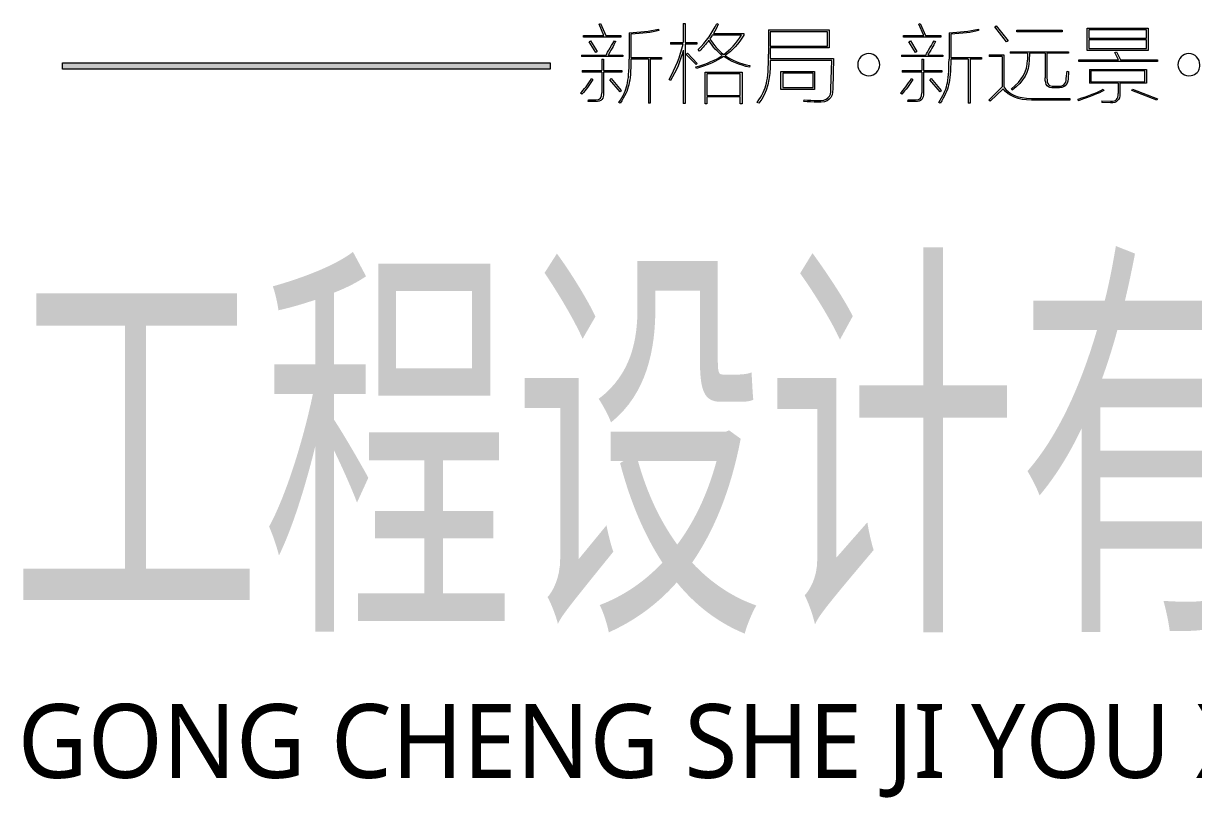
# Model space of a CAD drawing. Header units: inches. Extents: x -3272461 to -2504170, y 403793 to 1071042.
# Drawn here: x -2975165 to -2973263, y 891285 to 892542 of the extents above; entities that cross this region are included whole.
import ezdxf

# ---------------------------------------------------------------- set-up
doc = ezdxf.new("R2010")
doc.units = ezdxf.units.IN
doc.header["$LTSCALE"] = 1000
doc.header["$MEASUREMENT"] = 0
doc.layers.get('0').update_dxf_attribs({"lineweight": 18})
doc.layers.add('图层 1', color=7, linetype='Continuous', lineweight=18)
doc.styles.add('-黑体', font='', dxfattribs={"width": 0.7})
doc.styles.get('-黑体').set_extended_font_data('微软雅黑')

msp = doc.modelspace()

# ---------------------------------------------------------------- hatches: boundary and pattern name
msp.add_hatch(color=256).paths.add_polyline_path([(-2975101.4, 892478.4), (-2974309, 892478.4), (-2974309, 892467.7), (-2975101.4, 892467.7)], flags=0)

# ---------------------------------------------------------------- linework, layer by layer
at = {"lineweight": 9}
for p, q in [((-2974229.4, 892541.1), (-2974227.2, 892542.2)), ((-2974221.6, 892522.6), (-2974229.4, 892541.1)), ((-2974227.2, 892542.2), (-2974218.7, 892522.6)), ((-2974180.6, 892527.1), (-2974180.6, 892483.9)), ((-2974092.6, 892542.2), (-2974092.6, 892511.4)), ((-2974089.8, 892542.2), (-2974089.8, 892511.4)), ((-2973954.1, 892531.6), (-2973954.1, 892492.3)), ((-2973858.2, 892528.8), (-2973951.3, 892528.8)), ((-2973951.3, 892528.8), (-2973951.3, 892505.2)), ((-2973858.2, 892505.2), (-2973858.2, 892528.8)), ((-2973855.4, 892531.6), (-2973855.4, 892502.4)), ((-2973709.6, 892541.1), (-2973707.4, 892542.2)), ((-2973701.8, 892522.6), (-2973709.6, 892541.1)), ((-2973707.4, 892542.2), (-2973698.9, 892522.6)), ((-2973660.8, 892527.1), (-2973660.8, 892483.9)), ((-2973586.2, 892536.6), (-2973584, 892538.3)), ((-2973567.2, 892512.5), (-2973586.2, 892536.6)), ((-2973584, 892538.3), (-2973564.9, 892514.2)), ((-2973550.3, 892531), (-2973476.9, 892531)), ((-2973550.3, 892528.8), (-2973550.3, 892531)), ((-2973476.9, 892528.8), (-2973550.3, 892528.8)), ((-2973476.9, 892531), (-2973476.9, 892528.8)), ((-2973436.5, 892534.4), (-2973337.2, 892534.4)), ((-2973436.5, 892498.5), (-2973436.5, 892534.4)), ((-2973340.1, 892531.6), (-2973433.7, 892531.6)), ((-2973433.7, 892531.6), (-2973433.7, 892518.1)), ((-2973340.1, 892518.1), (-2973340.1, 892531.6)), ((-2973337.2, 892534.4), (-2973337.2, 892498.5)), ((-2974254.6, 892519.8), (-2974254.6, 892522.6)), ((-2974254.6, 892522.6), (-2974221.6, 892522.6)), ((-2974194.1, 892519.8), (-2974254.6, 892519.8)), ((-2974245.7, 892512.5), (-2974243.4, 892514.2)), ((-2974235, 892495.1), (-2974245.7, 892512.5)), ((-2974243.4, 892514.2), (-2974232.8, 892496.8)), ((-2974218.7, 892522.6), (-2974194.1, 892522.6)), ((-2974194.1, 892522.6), (-2974194.1, 892519.8)), ((-2974177.8, 892524.9), (-2974177.8, 892486.7)), ((-2974113.3, 892511.4), (-2974113.3, 892508.6)), ((-2974089.8, 892508.6), (-2974089.8, 892412.1)), ((-2974070.7, 892511.4), (-2974070.7, 892508.6)), ((-2973994.4, 892526), (-2973994.4, 892523.2)), ((-2973734.8, 892519.8), (-2973734.8, 892522.6)), ((-2973734.8, 892522.6), (-2973701.8, 892522.6)), ((-2973674.3, 892519.8), (-2973734.8, 892519.8)), ((-2973725.9, 892512.5), (-2973723.6, 892514.2)), ((-2973715.2, 892495.1), (-2973725.9, 892512.5)), ((-2973723.6, 892514.2), (-2973713, 892496.8)), ((-2973698.9, 892522.6), (-2973674.3, 892522.6)), ((-2973674.3, 892522.6), (-2973674.3, 892519.8)), ((-2973658, 892524.9), (-2973658, 892486.7)), ((-2973564.9, 892514.2), (-2973567.2, 892512.5)), ((-2973433.7, 892518.1), (-2973340.1, 892518.1)), ((-2973340.1, 892515.3), (-2973433.7, 892515.3)), ((-2973433.7, 892515.3), (-2973433.7, 892501.3)), ((-2973340.1, 892501.3), (-2973340.1, 892515.3)), ((-2974258, 892490.6), (-2974258, 892488.4)), ((-2974232.8, 892496.8), (-2974235, 892495.1)), ((-2974190.7, 892490.6), (-2974190.7, 892488.4)), ((-2974092.6, 892499), (-2974092.6, 892412.1)), ((-2974088.1, 892491.8), (-2974085.9, 892494)), ((-2974071.8, 892475.5), (-2974088.1, 892491.8)), ((-2974085.9, 892494), (-2974070.1, 892477.2)), ((-2973951.3, 892505.2), (-2973858.2, 892505.2)), ((-2973951.3, 892502.4), (-2973951.3, 892492.3)), ((-2973951.3, 892492.3), (-2973951.3, 892485)), ((-2973738.2, 892490.6), (-2973738.2, 892488.4)), ((-2973713, 892496.8), (-2973715.2, 892495.1)), ((-2973670.9, 892490.6), (-2973670.9, 892488.4)), ((-2973595.8, 892491.2), (-2973595.8, 892488.4)), ((-2973571.7, 892491.2), (-2973571.7, 892439)), ((-2973561.6, 892496.2), (-2973561.6, 892494)), ((-2973533, 892494), (-2973533, 892482.8)), ((-2973504.4, 892494), (-2973504.4, 892453.6)), ((-2973501.6, 892494), (-2973501.6, 892453.6)), ((-2973466.8, 892496.2), (-2973466.8, 892494)), ((-2973337.2, 892498.5), (-2973436.5, 892498.5)), ((-2973433.7, 892501.3), (-2973340.1, 892501.3)), ((-2973391.1, 892495.1), (-2973388.8, 892496.2)), ((-2973385.5, 892483.3), (-2973391.1, 892495.1)), ((-2973388.8, 892496.2), (-2973382.1, 892483.3)), ((-2974224.9, 892483.9), (-2974224.9, 892466)), ((-2974222.1, 892483.9), (-2974222.1, 892466)), ((-2974149.2, 892483.9), (-2974149.2, 892412.7)), ((-2974146.4, 892483.9), (-2974146.4, 892412.7)), ((-2974127.9, 892486.7), (-2974127.9, 892483.9)), ((-2974070.1, 892477.2), (-2974071.8, 892475.5)), ((-2973705.1, 892483.9), (-2973705.1, 892466)), ((-2973702.3, 892483.9), (-2973702.3, 892466)), ((-2973629.4, 892483.9), (-2973629.4, 892412.7)), ((-2973626.6, 892483.9), (-2973626.6, 892412.7)), ((-2973608.1, 892486.7), (-2973608.1, 892483.9)), ((-2973574.5, 892488.4), (-2973574.5, 892439)), ((-2973450, 892480.5), (-2973450, 892483.3)), ((-2973450, 892483.3), (-2973385.5, 892483.3)), ((-2973322.1, 892480.5), (-2973450, 892480.5)), ((-2973382.1, 892483.3), (-2973322.1, 892483.3)), ((-2973322.1, 892483.3), (-2973322.1, 892480.5)), ((-2974256.9, 892466), (-2974256.9, 892463.2)), ((-2974224.9, 892463.2), (-2974224.9, 892429.5)), ((-2974222.1, 892463.2), (-2974222.1, 892429.5)), ((-2974212, 892450.8), (-2974209.8, 892452.5)), ((-2974209.8, 892452.5), (-2974193.5, 892433.4)), ((-2974192.4, 892466), (-2974192.4, 892463.2)), ((-2974057.2, 892463.2), (-2973997.2, 892463.2)), ((-2974057.2, 892411.6), (-2974057.2, 892463.2)), ((-2974054.4, 892460.4), (-2974054.4, 892425)), ((-2974000.1, 892460.4), (-2974054.4, 892460.4)), ((-2974000.1, 892425), (-2974000.1, 892460.4)), ((-2973997.2, 892463.2), (-2973997.2, 892411.6)), ((-2973933.9, 892464.3), (-2973879.5, 892464.3)), ((-2973933.9, 892435.1), (-2973933.9, 892464.3)), ((-2973881.7, 892461.5), (-2973931.1, 892461.5)), ((-2973931.1, 892461.5), (-2973931.1, 892437.9)), ((-2973881.7, 892437.9), (-2973881.7, 892461.5)), ((-2973879.5, 892464.3), (-2973879.5, 892435.1)), ((-2973737.1, 892466), (-2973737.1, 892463.2)), ((-2973705.1, 892463.2), (-2973705.1, 892429.5)), ((-2973702.3, 892463.2), (-2973702.3, 892429.5)), ((-2973692.2, 892450.8), (-2973690, 892452.5)), ((-2973690, 892452.5), (-2973673.7, 892433.4)), ((-2973672.6, 892466), (-2973672.6, 892463.2)), ((-2973432.6, 892467.6), (-2973432.6, 892445.2)), ((-2973342.3, 892465.4), (-2973430.3, 892465.4)), ((-2973430.3, 892465.4), (-2973430.3, 892447.5)), ((-2973342.3, 892447.5), (-2973342.3, 892465.4)), ((-2973340.1, 892467.6), (-2973340.1, 892445.2)), ((-2974195.2, 892431.2), (-2974212, 892450.8)), ((-2974193.5, 892433.4), (-2974195.2, 892431.2)), ((-2973879.5, 892435.1), (-2973933.9, 892435.1)), ((-2973931.1, 892437.9), (-2973881.7, 892437.9)), ((-2973675.4, 892431.2), (-2973692.2, 892450.8)), ((-2973673.7, 892433.4), (-2973675.4, 892431.2)), ((-2973430.3, 892447.5), (-2973342.3, 892447.5)), ((-2973386, 892445.2), (-2973386, 892428.4)), ((-2973383.2, 892445.2), (-2973383.2, 892428.4)), ((-2973363.6, 892433.4), (-2973362.5, 892435.7)), ((-2973323.2, 892417.7), (-2973363.6, 892433.4)), ((-2973362.5, 892435.7), (-2973322.1, 892420)), ((-2974054.4, 892425), (-2974000.1, 892425)), ((-2974000.1, 892422.8), (-2974054.4, 892422.8)), ((-2974054.4, 892422.8), (-2974054.4, 892411.6)), ((-2974000.1, 892411.6), (-2974000.1, 892422.8)), ((-2973464.5, 892420.5), (-2973464.5, 892417.7)), ((-2973412.4, 892416.6), (-2973412.4, 892413.8)), ((-2973322.1, 892420), (-2973323.2, 892417.7)), ((-2974054.4, 892411.6), (-2974057.2, 892411.6)), ((-2973997.2, 892411.6), (-2974000.1, 892411.6))]:
    msp.add_line(p, q, dxfattribs=at)
at = {"lineweight": 0}
for p, q in [((-2975101.4, 892478.4), (-2974309, 892478.4)), ((-2974309, 892478.4), (-2974309, 892467.7)), ((-2974309, 892467.7), (-2975101.4, 892467.7))]:
    msp.add_line(p, q, dxfattribs=at)
at = {"lineweight": 9}
for points in [[(-2974180.6, 892527.1), (-2974163.4, 892527.8), (-2974147.5, 892529.7), (-2974132.9, 892532.7)], [(-2974132.4, 892530.5), (-2974144, 892527.5), (-2974159.1, 892525.6), (-2974177.8, 892524.9)], [(-2974132.9, 892532.7), (-2974132.9, 892532.7), (-2974132.4, 892530.5), (-2974132.4, 892530.5)], [(-2974092.6, 892542.2), (-2974092.6, 892542.2), (-2974089.8, 892542.2), (-2974089.8, 892542.2)], [(-2974068.5, 892499.6), (-2974055, 892513.1), (-2974044.9, 892527.3), (-2974038.2, 892542.2)], [(-2974035.9, 892541.1), (-2974037.8, 892535.9), (-2974040.4, 892530.8), (-2974043.8, 892526)], [(-2974038.2, 892542.2), (-2974038.2, 892542.2), (-2974035.9, 892541.1), (-2974035.9, 892541.1)], [(-2973954.1, 892531.6), (-2973954.1, 892531.6), (-2973855.4, 892531.6), (-2973855.4, 892531.6)], [(-2973660.8, 892527.1), (-2973643.6, 892527.8), (-2973627.7, 892529.7), (-2973613.1, 892532.7)], [(-2973612.6, 892530.5), (-2973624.2, 892527.5), (-2973639.3, 892525.6), (-2973658, 892524.9)], [(-2973613.1, 892532.7), (-2973613.1, 892532.7), (-2973612.6, 892530.5), (-2973612.6, 892530.5)], [(-2974202.5, 892513.1), (-2974204.4, 892509.3), (-2974208.3, 892502.2), (-2974214.3, 892491.8)], [(-2974211.5, 892502.4), (-2974208.1, 892508.4), (-2974205.8, 892512.3), (-2974204.7, 892514.2)], [(-2974204.7, 892514.2), (-2974204.7, 892514.2), (-2974202.5, 892513.1), (-2974202.5, 892513.1)], [(-2974115.6, 892451.4), (-2974105.1, 892469.3), (-2974097.6, 892488.4), (-2974093.1, 892508.6)], [(-2974113.3, 892511.4), (-2974113.3, 892511.4), (-2974092.6, 892511.4), (-2974092.6, 892511.4)], [(-2974093.1, 892508.6), (-2974093.1, 892508.6), (-2974113.3, 892508.6), (-2974113.3, 892508.6)], [(-2974089.8, 892511.4), (-2974089.8, 892511.4), (-2974070.7, 892511.4), (-2974070.7, 892511.4)], [(-2974070.7, 892508.6), (-2974070.7, 892508.6), (-2974089.8, 892508.6), (-2974089.8, 892508.6)], [(-2974051.1, 892514.8), (-2974055.9, 892508.4), (-2974061, 892502.6), (-2974066.2, 892497.4)], [(-2974029.2, 892490.1), (-2974037.1, 892495.7), (-2974044.4, 892503.9), (-2974051.1, 892514.8)], [(-2974047.1, 892520.4), (-2974048.3, 892519.2), (-2974049, 892518.3), (-2974049.4, 892517.5)], [(-2974049.4, 892517.5), (-2974043.4, 892507.1), (-2974035.9, 892498.5), (-2974027, 892491.8)], [(-2974045.5, 892523.2), (-2974045.9, 892522.8), (-2974046.4, 892521.9), (-2974047.1, 892520.4)], [(-2973997.8, 892523.2), (-2973997.8, 892523.2), (-2974045.5, 892523.2), (-2974045.5, 892523.2)], [(-2974043.8, 892526), (-2974043.8, 892526), (-2973994.4, 892526), (-2973994.4, 892526)], [(-2974027, 892491.8), (-2974016.1, 892499.6), (-2974006.4, 892510.1), (-2973997.8, 892523.2)], [(-2973994.4, 892523.2), (-2974002.7, 892509), (-2974012.8, 892497.9), (-2974024.7, 892490.1)], [(-2973682.7, 892513.1), (-2973684.6, 892509.3), (-2973688.5, 892502.2), (-2973694.5, 892491.8)], [(-2973691.7, 892502.4), (-2973688.3, 892508.4), (-2973686, 892512.3), (-2973684.9, 892514.2)], [(-2973684.9, 892514.2), (-2973684.9, 892514.2), (-2973682.7, 892513.1), (-2973682.7, 892513.1)], [(-2974258, 892490.6), (-2974258, 892490.6), (-2974218.2, 892490.6), (-2974218.2, 892490.6)], [(-2974218.2, 892490.6), (-2974217.1, 892492.9), (-2974214.8, 892496.8), (-2974211.5, 892502.4)], [(-2974214.8, 892490.6), (-2974214.8, 892490.6), (-2974190.7, 892490.6), (-2974190.7, 892490.6)], [(-2974214.3, 892491.8), (-2974214.6, 892491.4), (-2974214.8, 892491), (-2974214.8, 892490.6)], [(-2974092.6, 892499), (-2974097.1, 892481.5), (-2974104, 892465), (-2974113.3, 892449.7)], [(-2974072.4, 892471.6), (-2974054.1, 892476.8), (-2974039.7, 892483), (-2974029.2, 892490.1)], [(-2974066.2, 892497.4), (-2974066.2, 892497.4), (-2974068.5, 892499.6), (-2974068.5, 892499.6)], [(-2974024.7, 892490.1), (-2974013.9, 892482.6), (-2974000.4, 892477.2), (-2973984.3, 892473.8)], [(-2973957.4, 892445.2), (-2973955.2, 892454.6), (-2973954.1, 892470.2), (-2973954.1, 892492.3)], [(-2973855.4, 892502.4), (-2973855.4, 892502.4), (-2973951.3, 892502.4), (-2973951.3, 892502.4)], [(-2973738.2, 892490.6), (-2973738.2, 892490.6), (-2973698.4, 892490.6), (-2973698.4, 892490.6)], [(-2973698.4, 892490.6), (-2973697.3, 892492.9), (-2973695, 892496.8), (-2973691.7, 892502.4)], [(-2973695, 892490.6), (-2973695, 892490.6), (-2973670.9, 892490.6), (-2973670.9, 892490.6)], [(-2973694.5, 892491.8), (-2973694.8, 892491.4), (-2973695, 892491), (-2973695, 892490.6)], [(-2973595.8, 892491.2), (-2973595.8, 892491.2), (-2973571.7, 892491.2), (-2973571.7, 892491.2)], [(-2973561.6, 892496.2), (-2973561.6, 892496.2), (-2973466.8, 892496.2), (-2973466.8, 892496.2)], [(-2973533, 892494), (-2973533, 892494), (-2973561.6, 892494), (-2973561.6, 892494)], [(-2973530.2, 892494), (-2973530.2, 892494), (-2973530.7, 892482.8), (-2973530.7, 892482.8)], [(-2973504.4, 892494), (-2973504.4, 892494), (-2973530.2, 892494), (-2973530.2, 892494)], [(-2973466.8, 892494), (-2973466.8, 892494), (-2973501.6, 892494), (-2973501.6, 892494)], [(-2974190.7, 892488.4), (-2974190.7, 892488.4), (-2974258, 892488.4), (-2974258, 892488.4)], [(-2974224.9, 892483.9), (-2974224.9, 892483.9), (-2974222.1, 892483.9), (-2974222.1, 892483.9)], [(-2974184, 892442.4), (-2974181.7, 892451), (-2974180.6, 892464.8), (-2974180.6, 892483.9)], [(-2974177.8, 892483.9), (-2974177.8, 892465.2), (-2974178.9, 892451.4), (-2974181.2, 892442.4)], [(-2974177.8, 892486.7), (-2974177.8, 892486.7), (-2974127.9, 892486.7), (-2974127.9, 892486.7)], [(-2974149.2, 892483.9), (-2974149.2, 892483.9), (-2974177.8, 892483.9), (-2974177.8, 892483.9)], [(-2974127.9, 892483.9), (-2974127.9, 892483.9), (-2974146.4, 892483.9), (-2974146.4, 892483.9)], [(-2974071.3, 892468.8), (-2974071.3, 892468.8), (-2974072.4, 892471.6), (-2974072.4, 892471.6)], [(-2974027, 892488.4), (-2974038.5, 892480.9), (-2974053.3, 892474.4), (-2974071.3, 892468.8)], [(-2973984.9, 892471), (-2974001.7, 892474.7), (-2974015.7, 892480.5), (-2974027, 892488.4)], [(-2973984.3, 892473.8), (-2973984.3, 892473.8), (-2973984.9, 892471), (-2973984.9, 892471)], [(-2973951.3, 892482.2), (-2973950.5, 892452.3), (-2973956.7, 892429.1), (-2973969.8, 892412.7)], [(-2973951.3, 892485), (-2973951.3, 892485), (-2973848.6, 892485), (-2973848.6, 892485)], [(-2973851.4, 892482.2), (-2973851.4, 892482.2), (-2973951.3, 892482.2), (-2973951.3, 892482.2)], [(-2973852.6, 892436.2), (-2973852.6, 892436.2), (-2973851.4, 892482.2), (-2973851.4, 892482.2)], [(-2973848.6, 892485), (-2973848.6, 892485), (-2973849.8, 892436.2), (-2973849.8, 892436.2)], [(-2973670.9, 892488.4), (-2973670.9, 892488.4), (-2973738.2, 892488.4), (-2973738.2, 892488.4)], [(-2973705.1, 892483.9), (-2973705.1, 892483.9), (-2973702.3, 892483.9), (-2973702.3, 892483.9)], [(-2973664.2, 892442.4), (-2973661.9, 892451), (-2973660.8, 892464.8), (-2973660.8, 892483.9)], [(-2973658, 892483.9), (-2973658, 892465.2), (-2973659.1, 892451.4), (-2973661.4, 892442.4)], [(-2973658, 892486.7), (-2973658, 892486.7), (-2973608.1, 892486.7), (-2973608.1, 892486.7)], [(-2973629.4, 892483.9), (-2973629.4, 892483.9), (-2973658, 892483.9), (-2973658, 892483.9)], [(-2973608.1, 892483.9), (-2973608.1, 892483.9), (-2973626.6, 892483.9), (-2973626.6, 892483.9)], [(-2973574.5, 892488.4), (-2973574.5, 892488.4), (-2973595.8, 892488.4), (-2973595.8, 892488.4)], [(-2973559.3, 892436.2), (-2973542.1, 892449.3), (-2973533.3, 892464.8), (-2973533, 892482.8)], [(-2973530.7, 892482.8), (-2973530.3, 892463.7), (-2973539.5, 892447.5), (-2973558.2, 892434)], [(-2974259.7, 892429), (-2974253.7, 892434.9), (-2974247.7, 892442.8), (-2974241.7, 892452.5)], [(-2974239.5, 892451.4), (-2974245.1, 892442), (-2974251.1, 892434), (-2974257.4, 892427.3)], [(-2974256.9, 892466), (-2974256.9, 892466), (-2974224.9, 892466), (-2974224.9, 892466)], [(-2974224.9, 892463.2), (-2974224.9, 892463.2), (-2974256.9, 892463.2), (-2974256.9, 892463.2)], [(-2974241.7, 892452.5), (-2974241.7, 892452.5), (-2974239.5, 892451.4), (-2974239.5, 892451.4)], [(-2974222.1, 892466), (-2974222.1, 892466), (-2974192.4, 892466), (-2974192.4, 892466)], [(-2974192.4, 892463.2), (-2974192.4, 892463.2), (-2974222.1, 892463.2), (-2974222.1, 892463.2)], [(-2974113.3, 892449.7), (-2974113.3, 892449.7), (-2974115.6, 892451.4), (-2974115.6, 892451.4)], [(-2973739.9, 892429), (-2973733.9, 892434.9), (-2973727.9, 892442.8), (-2973721.9, 892452.5)], [(-2973719.7, 892451.4), (-2973725.3, 892442), (-2973731.3, 892434), (-2973737.6, 892427.3)], [(-2973737.1, 892466), (-2973737.1, 892466), (-2973705.1, 892466), (-2973705.1, 892466)], [(-2973705.1, 892463.2), (-2973705.1, 892463.2), (-2973737.1, 892463.2), (-2973737.1, 892463.2)], [(-2973721.9, 892452.5), (-2973721.9, 892452.5), (-2973719.7, 892451.4), (-2973719.7, 892451.4)], [(-2973702.3, 892466), (-2973702.3, 892466), (-2973672.6, 892466), (-2973672.6, 892466)], [(-2973672.6, 892463.2), (-2973672.6, 892463.2), (-2973702.3, 892463.2), (-2973702.3, 892463.2)], [(-2973490.3, 892437.4), (-2973500.1, 892436.6), (-2973504.7, 892442), (-2973504.4, 892453.6)], [(-2973501.6, 892453.6), (-2973501.9, 892443.9), (-2973498.2, 892439.4), (-2973490.3, 892440.2)], [(-2973485.3, 892440.2), (-2973475.2, 892439.4), (-2973470.2, 892443.5), (-2973470.2, 892452.5)], [(-2973467.4, 892452), (-2973467.7, 892441.9), (-2973473.7, 892437), (-2973485.3, 892437.4)], [(-2973470.2, 892452.5), (-2973470.2, 892452.5), (-2973469, 892464.8), (-2973469, 892464.8)], [(-2973469, 892464.8), (-2973469, 892464.8), (-2973466.8, 892464.3), (-2973466.8, 892464.3)], [(-2973466.8, 892464.3), (-2973466.8, 892464.3), (-2973467.4, 892452), (-2973467.4, 892452)], [(-2973432.6, 892467.6), (-2973432.6, 892467.6), (-2973340.1, 892467.6), (-2973340.1, 892467.6)], [(-2974197.4, 892413.8), (-2974190.3, 892423.9), (-2974185.9, 892433.4), (-2974184, 892442.4)], [(-2974181.2, 892442.4), (-2974183.1, 892433.4), (-2974187.7, 892423.5), (-2974195.2, 892412.7)], [(-2973972.6, 892413.8), (-2973964.7, 892424.7), (-2973959.7, 892435.1), (-2973957.4, 892445.2)], [(-2973849.8, 892436.2), (-2973849, 892420.5), (-2973857.3, 892413.3), (-2973874.4, 892414.4)], [(-2973874.4, 892417.2), (-2973859.1, 892416.1), (-2973851.8, 892422.4), (-2973852.6, 892436.2)], [(-2973677.6, 892413.8), (-2973670.5, 892423.9), (-2973666.1, 892433.4), (-2973664.2, 892442.4)], [(-2973661.4, 892442.4), (-2973663.3, 892433.4), (-2973667.9, 892423.5), (-2973675.4, 892412.7)], [(-2973596.3, 892417.7), (-2973596.3, 892417.7), (-2973574.5, 892439), (-2973574.5, 892439)], [(-2973572.8, 892436.2), (-2973572.8, 892436.2), (-2973594.1, 892416.1), (-2973594.1, 892416.1)], [(-2973526.8, 892417.7), (-2973548.5, 892417.7), (-2973563.8, 892423.9), (-2973572.8, 892436.2)], [(-2973571.7, 892439), (-2973563.4, 892426.7), (-2973548.5, 892420.5), (-2973526.8, 892420.5)], [(-2973558.2, 892434), (-2973558.2, 892434), (-2973559.3, 892436.2), (-2973559.3, 892436.2)], [(-2973490.3, 892440.2), (-2973490.3, 892440.2), (-2973485.3, 892440.2), (-2973485.3, 892440.2)], [(-2973485.3, 892437.4), (-2973485.3, 892437.4), (-2973490.3, 892437.4), (-2973490.3, 892437.4)], [(-2973451.1, 892419.4), (-2973434.3, 892424.3), (-2973420.6, 892429.7), (-2973410.1, 892435.7)], [(-2973409, 892433.4), (-2973417.6, 892428.6), (-2973431.5, 892423), (-2973450.5, 892416.6)], [(-2973386, 892445.2), (-2973386, 892445.2), (-2973432.6, 892445.2), (-2973432.6, 892445.2)], [(-2973410.1, 892435.7), (-2973410.1, 892435.7), (-2973409, 892433.4), (-2973409, 892433.4)], [(-2973340.1, 892445.2), (-2973340.1, 892445.2), (-2973383.2, 892445.2), (-2973383.2, 892445.2)], [(-2974257.4, 892427.3), (-2974257.4, 892427.3), (-2974259.7, 892429), (-2974259.7, 892429)], [(-2974247.3, 892415.5), (-2974247.3, 892415.5), (-2974246.8, 892418.3), (-2974246.8, 892418.3)], [(-2974235, 892415.5), (-2974239.1, 892415.5), (-2974243.2, 892415.5), (-2974247.3, 892415.5)], [(-2974246.8, 892418.3), (-2974242.7, 892418.3), (-2974238.7, 892418.3), (-2974235, 892418.3)], [(-2974222.1, 892429.5), (-2974221.7, 892419.8), (-2974226, 892415.1), (-2974235, 892415.5)], [(-2974235, 892418.3), (-2974227.9, 892417.9), (-2974224.6, 892421.7), (-2974224.9, 892429.5)], [(-2974195.2, 892412.7), (-2974195.2, 892412.7), (-2974197.4, 892413.8), (-2974197.4, 892413.8)], [(-2973969.8, 892412.7), (-2973969.8, 892412.7), (-2973972.6, 892413.8), (-2973972.6, 892413.8)], [(-2973896.9, 892415.5), (-2973896.9, 892415.5), (-2973896.3, 892418.3), (-2973896.3, 892418.3)], [(-2973874.4, 892414.4), (-2973881.9, 892414.4), (-2973889.4, 892414.7), (-2973896.9, 892415.5)], [(-2973896.3, 892418.3), (-2973889.2, 892417.6), (-2973881.9, 892417.2), (-2973874.4, 892417.2)], [(-2973737.6, 892427.3), (-2973737.6, 892427.3), (-2973739.9, 892429), (-2973739.9, 892429)], [(-2973727.5, 892415.5), (-2973727.5, 892415.5), (-2973727, 892418.3), (-2973727, 892418.3)], [(-2973715.2, 892415.5), (-2973719.3, 892415.5), (-2973723.4, 892415.5), (-2973727.5, 892415.5)], [(-2973727, 892418.3), (-2973722.9, 892418.3), (-2973718.9, 892418.3), (-2973715.2, 892418.3)], [(-2973702.3, 892429.5), (-2973701.9, 892419.8), (-2973706.2, 892415.1), (-2973715.2, 892415.5)], [(-2973715.2, 892418.3), (-2973708.1, 892417.9), (-2973704.8, 892421.7), (-2973705.1, 892429.5)], [(-2973675.4, 892412.7), (-2973675.4, 892412.7), (-2973677.6, 892413.8), (-2973677.6, 892413.8)], [(-2973594.1, 892416.1), (-2973594.1, 892416.1), (-2973596.3, 892417.7), (-2973596.3, 892417.7)], [(-2973526.8, 892420.5), (-2973526.8, 892420.5), (-2973464.5, 892420.5), (-2973464.5, 892420.5)], [(-2973464.5, 892417.7), (-2973464.5, 892417.7), (-2973526.8, 892417.7), (-2973526.8, 892417.7)], [(-2973450.5, 892416.6), (-2973450.5, 892416.6), (-2973451.1, 892419.4), (-2973451.1, 892419.4)], [(-2973412.4, 892416.6), (-2973412.4, 892416.6), (-2973398.4, 892416.1), (-2973398.4, 892416.1)], [(-2973398.4, 892413.3), (-2973398.4, 892413.3), (-2973412.4, 892413.8), (-2973412.4, 892413.8)], [(-2973383.2, 892428.4), (-2973382.9, 892417.9), (-2973387.9, 892412.9), (-2973398.4, 892413.3)], [(-2973398.4, 892416.1), (-2973389.4, 892415.3), (-2973385.3, 892419.4), (-2973386, 892428.4)], [(-2974146.4, 892412.7), (-2974146.4, 892412.7), (-2974149.2, 892412.7), (-2974149.2, 892412.7)], [(-2974089.8, 892412.1), (-2974089.8, 892412.1), (-2974092.6, 892412.1), (-2974092.6, 892412.1)], [(-2973626.6, 892412.7), (-2973626.6, 892412.7), (-2973629.4, 892412.7), (-2973629.4, 892412.7)]]:
    msp.add_open_spline(points, degree=3, dxfattribs=at)
for points, knots in [([(-2973773.2, 892475.2), (-2973773.2, 892465.3), (-2973781.2, 892457.3), (-2973791.1, 892457.3), (-2973801.1, 892457.3), (-2973809.1, 892465.3), (-2973809.1, 892475.2), (-2973809.1, 892485.1), (-2973801.1, 892493.2), (-2973791.1, 892493.2), (-2973781.2, 892493.2), (-2973773.2, 892485.1), (-2973773.2, 892475.2)], [0, 0, 0, 0, 27.473448, 27.473448, 27.473448, 54.946897, 54.946897, 54.946897, 82.420345, 82.420345, 82.420345, 109.893794, 109.893794, 109.893794, 109.893794]), ([(-2973253.1, 892475.2), (-2973253.1, 892475.2), (-2973253.1, 892475.2), (-2973253.1, 892475.2), (-2973253.1, 892475.2), (-2973253.1, 892475.2), (-2973253.1, 892465.3), (-2973261.1, 892457.3), (-2973271, 892457.3), (-2973280.9, 892457.3), (-2973288.9, 892465.3), (-2973288.9, 892475.2), (-2973288.9, 892485.1), (-2973280.9, 892493.2), (-2973271, 892493.2), (-2973261.1, 892493.2), (-2973253.1, 892485.1), (-2973253.1, 892475.2)], [0, 0, 0, 0, 0.866475, 1.73295, 3.4659, 6.931801, 13.863602, 27.727203, 27.727203, 27.727203, 55.454406, 55.454406, 55.454406, 83.181609, 83.181609, 83.181609, 110.908812, 110.908812, 110.908812, 110.908812])]:
    msp.add_open_spline(points, degree=3, knots=knots, dxfattribs=at)
at = {"layer": '图层 1', "lineweight": 0}
msp.add_line((-2975101.4, 892467.7), (-2975101.4, 892478.4), dxfattribs=at)

# ---------------------------------------------------------------- texts
at = {"style": '-黑体', "width": 0.6}
msp.add_text('工程设计有限公司', height=500, dxfattribs=at).set_placement((-2975186.4, 891607.8))
at = {"insert": (-2975215, 891284.9), "char_height": 120, "width": 4813.237, "attachment_point": 7, "style": '-黑体'}
msp.add_mtext('{\\W1; GONG CHENG SHE JI YOU XIAN GONG SI }', dxfattribs=at)

doc.saveas('drawing.dxf')
